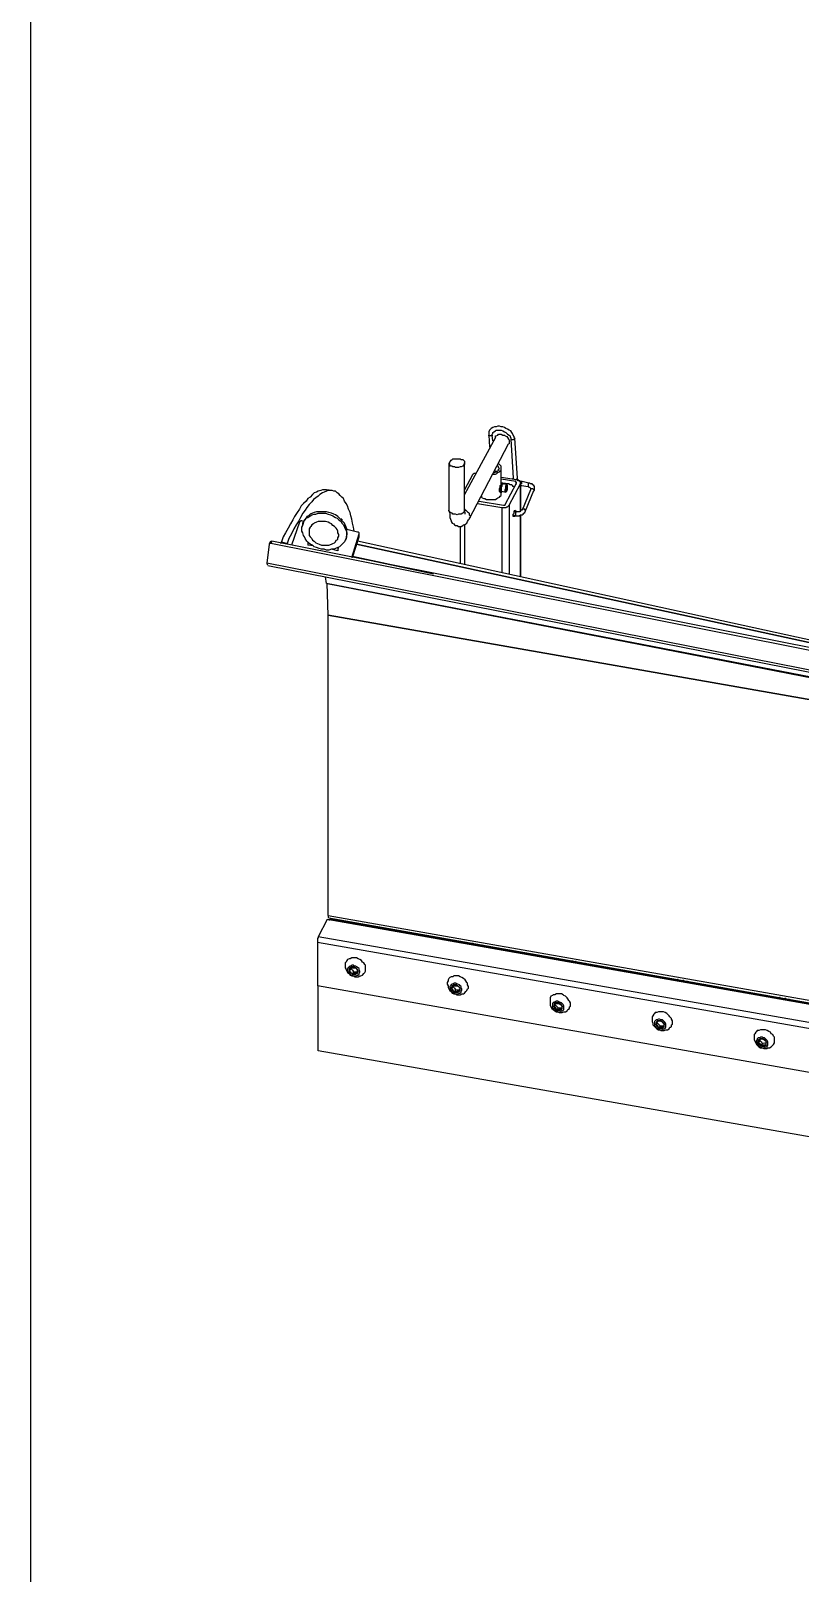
# Model space of a CAD drawing. Extents: x 3 to 592, y 5 to 207.
# Drawn here: x 160.7 to 193.9, y 58.6 to 125.3 of the extents above; entities that cross this region are included whole.
import ezdxf

# ---------------------------------------------------------------- set-up
doc = ezdxf.new("R2010")
doc.units = 0
doc.layers.get('0').update_dxf_attribs({"linetype": 'CONTINUOUS'})
picture_1 = doc.add_image_def('image3.jpg', size_in_pixel=(600, 560))

msp = doc.modelspace()

# ---------------------------------------------------------------- linework, layer by layer
at = {"color": 7}
for points in [[(181.61, 107.703056), (181.574722, 107.738333), (181.574722, 107.773611), (181.539444, 107.844167), (181.504167, 107.914722), (181.468889, 107.95), (181.433611, 108.020556), (181.363056, 108.055833), (181.2925, 108.091111), (181.221944, 108.126389), (181.151389, 108.161667), (181.080833, 108.196944), (181.010278, 108.196944), (180.939722, 108.232222), (180.869167, 108.232222), (180.798611, 108.196944), (180.728056, 108.196944), (180.6575, 108.161667), (180.586944, 108.126389), (180.551667, 108.091111), (180.516389, 108.055833), (180.481111, 107.985278), (180.481111, 107.95), (180.481111, 107.879444), (180.481111, 107.844167)], [(180.622222, 107.844167), (180.622222, 107.879444), (180.6575, 107.914722), (180.6575, 107.95), (180.692778, 107.985278), (180.763333, 108.020556), (180.798611, 108.055833), (180.833889, 108.055833), (180.904444, 108.055833), (180.975, 108.055833), (181.010278, 108.055833), (181.080833, 108.020556), (181.151389, 107.985278), (181.221944, 107.95), (181.257222, 107.914722), (181.2925, 107.879444), (181.363056, 107.844167), (181.398333, 107.808889), (181.398333, 107.773611), (181.433611, 107.703056), (181.433611, 107.667778)], [(180.763333, 107.738333), (179.422778, 105.268889)], [(179.634444, 104.210556), (181.327778, 107.456111)], [(180.481111, 107.844167), (180.516389, 107.315)], [(180.516389, 107.808889), (180.481111, 107.808889), (180.481111, 107.844167)], [(180.622222, 107.844167), (180.622222, 107.808889), (180.586944, 107.808889), (180.551667, 107.808889), (180.516389, 107.808889)], [(180.6575, 107.597222), (180.622222, 107.844167)], [(180.763333, 107.738333), (180.763333, 107.808889), (180.798611, 107.808889), (180.869167, 107.844167), (180.904444, 107.879444), (180.975, 107.879444), (181.010278, 107.879444), (181.080833, 107.844167), (181.151389, 107.844167), (181.186667, 107.808889), (181.257222, 107.773611), (181.2925, 107.738333), (181.327778, 107.667778), (181.363056, 107.6325), (181.363056, 107.561944), (181.363056, 107.526667), (181.363056, 107.456111), (181.327778, 107.456111)], [(181.433611, 107.667778), (181.539444, 105.974444)], [(181.504167, 107.6325), (181.468889, 107.6325), (181.433611, 107.667778)], [(181.61, 107.703056), (181.574722, 107.667778), (181.539444, 107.6325), (181.504167, 107.6325)], [(181.715833, 105.974444), (181.61, 107.703056)], [(178.7525, 106.644722), (178.7525, 104.598611)], [(179.422778, 104.598611), (179.422778, 106.644722)], [(179.775556, 106.115556), (179.422778, 105.480556)], [(179.916667, 106.186111), (179.881389, 106.186111), (179.846111, 106.186111), (179.810833, 106.150833), (179.775556, 106.115556)], [(180.6575, 106.150833), (180.692778, 106.150833), (180.763333, 106.150833), (180.833889, 106.186111), (180.869167, 106.221389), (180.939722, 106.256667), (180.975, 106.291944), (181.010278, 106.327222), (181.010278, 106.3625), (181.010278, 106.397778), (181.010278, 106.433056), (181.010278, 106.503611), (180.975, 106.538889), (180.939722, 106.574167), (180.904444, 106.609444)], [(180.692778, 106.221389), (180.728056, 106.221389), (180.798611, 106.256667), (180.833889, 106.256667), (180.869167, 106.291944), (180.904444, 106.327222), (180.904444, 106.3625), (180.939722, 106.397778), (180.904444, 106.433056), (180.904444, 106.468333), (180.869167, 106.503611), (180.869167, 106.538889)], [(180.728056, 106.291944), (180.763333, 106.291944), (180.798611, 106.256667)], [(181.010278, 105.762778), (181.010278, 106.397778)], [(173.460833, 105.480556), (173.355, 105.480556), (173.284444, 105.480556), (173.213889, 105.445278), (173.108056, 105.41), (173.0375, 105.374722), (172.931667, 105.339444), (172.861111, 105.268889), (172.755278, 105.163056), (172.649444, 105.0925), (172.578889, 104.986667), (172.473056, 104.880833), (172.367222, 104.775), (172.296667, 104.633889), (172.190833, 104.492778), (172.085, 104.316389), (172.014444, 104.175278), (171.908611, 103.998889), (171.802778, 103.8225), (171.696944, 103.610833), (171.591111, 103.434444), (171.520556, 103.222778)], [(174.660278, 103.681389), (174.625, 103.857778), (174.589722, 104.034167), (174.554444, 104.210556), (174.519167, 104.351667), (174.483889, 104.492778), (174.413333, 104.633889), (174.378056, 104.775), (174.3075, 104.880833), (174.236944, 104.986667), (174.201667, 105.0925), (174.131111, 105.163056), (174.060556, 105.233611), (173.99, 105.304167), (173.919444, 105.339444), (173.848889, 105.41), (173.778333, 105.41), (173.707778, 105.445278), (173.601944, 105.445278), (173.531389, 105.445278), (173.460833, 105.41), (173.355, 105.374722), (173.284444, 105.339444), (173.178611, 105.268889), (173.108056, 105.198333), (173.002222, 105.127778), (172.896389, 105.057222), (172.825833, 104.951389), (172.72, 104.845556), (172.614167, 104.704444), (172.543611, 104.598611), (172.437778, 104.4575), (172.331944, 104.281111), (172.261389, 104.14), (172.155556, 103.963611), (172.049722, 103.787222), (171.943889, 103.575556), (171.838056, 103.363889), (171.7675, 103.152222)], [(173.707778, 105.445278), (173.460833, 105.480556)], [(180.939722, 105.41), (180.939722, 105.445278), (180.939722, 105.480556), (180.939722, 105.515833), (180.975, 105.586389), (180.975, 105.621667), (180.975, 105.656944), (181.010278, 105.692222), (181.010278, 105.7275), (181.010278, 105.762778), (181.045556, 105.762778)], [(180.975, 105.374722), (180.939722, 105.41)], [(180.975, 105.41), (180.975, 105.445278), (180.975, 105.480556), (180.975, 105.515833), (181.010278, 105.551111), (181.010278, 105.621667), (181.010278, 105.656944), (181.045556, 105.692222), (181.045556, 105.7275), (181.045556, 105.762778), (181.080833, 105.762778)], [(181.010278, 105.374722), (180.975, 105.41)], [(180.975, 105.374722), (181.010278, 105.374722)], [(181.680556, 105.903889), (181.010278, 106.009722)], [(181.645278, 105.833333), (181.010278, 105.939167)], [(181.010278, 105.41), (181.010278, 105.445278), (181.010278, 105.480556), (181.010278, 105.515833), (181.010278, 105.551111), (181.010278, 105.621667), (181.045556, 105.656944), (181.045556, 105.692222), (181.045556, 105.7275), (181.080833, 105.7275), (181.080833, 105.762778), (181.080833, 105.7275), (181.116111, 105.7275)], [(181.045556, 105.762778), (181.010278, 105.762778)], [(181.080833, 105.7275), (181.045556, 105.692222), (181.045556, 105.656944), (181.045556, 105.621667), (181.010278, 105.586389), (181.010278, 105.551111), (181.010278, 105.480556), (181.010278, 105.445278), (181.010278, 105.41)], [(181.045556, 105.41), (181.045556, 105.374722), (181.010278, 105.374722), (181.010278, 105.41)], [(181.010278, 105.41), (181.045556, 105.41)], [(181.010278, 105.374722), (181.045556, 105.374722)], [(181.010278, 105.304167), (181.010278, 105.374722)], [(181.080833, 105.762778), (181.045556, 105.762778)], [(181.045556, 105.41), (181.221944, 105.374722)], [(181.116111, 105.7275), (181.080833, 105.762778)], [(181.327778, 105.7275), (181.080833, 105.762778)], [(181.2925, 105.692222), (181.080833, 105.7275)], [(181.186667, 104.845556), (181.680556, 105.762778)], [(181.221944, 105.374722), (181.186667, 105.41), (181.186667, 105.445278), (181.186667, 105.480556), (181.221944, 105.515833), (181.221944, 105.551111), (181.221944, 105.621667), (181.221944, 105.656944), (181.257222, 105.656944), (181.257222, 105.692222), (181.2925, 105.692222)], [(181.257222, 105.621667), (181.221944, 105.551111)], [(181.221944, 105.551111), (181.221944, 105.445278)], [(181.221944, 105.515833), (181.257222, 105.515833)], [(181.221944, 105.445278), (181.257222, 105.445278)], [(181.257222, 105.515833), (181.2925, 105.621667)], [(181.2925, 105.621667), (181.257222, 105.621667)], [(181.257222, 105.621667), (181.2925, 105.621667)], [(181.257222, 105.445278), (181.257222, 105.515833)], [(181.574722, 105.551111), (181.574722, 105.586389), (181.539444, 105.621667), (181.504167, 105.656944), (181.468889, 105.692222), (181.398333, 105.692222), (181.327778, 105.7275)], [(181.363056, 104.810278), (181.856944, 105.7275)], [(181.539444, 105.974444), (181.539444, 105.939167)], [(181.574722, 105.939167), (181.539444, 105.939167), (181.539444, 105.974444)], [(181.715833, 105.974444), (181.680556, 105.939167), (181.645278, 105.903889), (181.61, 105.903889)], [(181.680556, 105.762778), (181.680556, 105.798056), (181.645278, 105.798056), (181.645278, 105.833333)], [(181.645278, 105.833333), (181.645278, 105.692222)], [(181.856944, 105.7275), (181.856944, 105.762778), (181.856944, 105.798056), (181.856944, 105.833333), (181.821667, 105.833333), (181.786389, 105.868611), (181.751111, 105.868611), (181.715833, 105.903889), (181.680556, 105.903889)], [(181.9275, 105.833333), (181.892222, 105.833333), (181.856944, 105.833333), (181.821667, 105.868611), (181.786389, 105.868611), (181.751111, 105.903889), (181.715833, 105.939167), (181.715833, 105.974444)], [(181.9275, 105.833333), (181.892222, 105.833333), (181.892222, 105.798056), (181.892222, 105.762778), (181.892222, 105.7275), (181.856944, 105.7275), (181.856944, 105.692222)], [(181.856944, 104.563333), (181.856944, 105.762778)], [(181.856944, 105.7275), (181.856944, 104.563333)], [(181.856944, 105.692222), (181.892222, 105.656944)], [(181.856944, 105.656944), (181.892222, 105.656944)], [(181.892222, 105.656944), (182.174444, 105.621667)], [(182.209722, 105.762778), (181.9275, 105.833333)], [(182.280278, 105.480556), (181.9275, 104.598611)], [(182.068611, 104.563333), (182.421389, 105.445278)], [(182.209722, 105.762778), (182.174444, 105.762778), (182.174444, 105.7275), (182.174444, 105.692222), (182.174444, 105.656944), (182.174444, 105.621667)], [(182.174444, 105.621667), (182.209722, 105.586389), (182.245, 105.586389), (182.280278, 105.551111), (182.280278, 105.515833), (182.280278, 105.480556)], [(182.421389, 105.445278), (182.456667, 105.445278), (182.456667, 105.515833), (182.456667, 105.551111), (182.456667, 105.621667), (182.421389, 105.656944), (182.386111, 105.692222), (182.350833, 105.7275), (182.280278, 105.7275), (182.245, 105.762778), (182.209722, 105.762778)], [(182.421389, 105.445278), (182.456667, 105.445278), (182.421389, 105.480556), (182.386111, 105.515833), (182.350833, 105.515833), (182.315556, 105.515833), (182.280278, 105.515833), (182.280278, 105.480556)], [(179.987222, 104.880833), (181.045556, 104.704444)], [(180.057778, 104.986667), (181.116111, 104.810278)], [(180.163611, 105.198333), (180.163611, 105.163056), (180.198889, 105.127778), (180.269444, 105.0925), (180.304722, 105.0925), (180.375278, 105.057222), (180.445833, 105.057222), (180.516389, 105.057222), (180.622222, 105.057222), (180.692778, 105.057222), (180.763333, 105.057222), (180.833889, 105.0925), (180.869167, 105.127778), (180.939722, 105.163056), (180.975, 105.198333), (181.010278, 105.233611), (181.010278, 105.268889), (181.010278, 105.304167)], [(181.045556, 104.704444), (181.116111, 104.704444), (181.151389, 104.704444), (181.186667, 104.704444), (181.221944, 104.704444), (181.257222, 104.739722), (181.2925, 104.739722), (181.327778, 104.775), (181.363056, 104.810278)], [(181.045556, 104.704444), (181.045556, 101.882222)], [(181.116111, 104.810278), (181.151389, 104.810278), (181.186667, 104.810278), (181.186667, 104.845556)], [(181.363056, 104.810278), (181.363056, 101.811667)], [(172.296667, 104.069444), (171.943889, 103.081667)], [(172.4025, 104.14), (172.367222, 104.14), (172.331944, 104.14), (172.331944, 104.104722), (172.296667, 104.104722), (172.296667, 104.069444)], [(172.473056, 104.104722), (172.4025, 104.14)], [(172.473056, 104.069444), (172.437778, 103.963611)], [(174.342778, 103.787222), (174.3075, 103.857778), (174.272222, 103.963611), (174.236944, 104.034167), (174.166389, 104.104722), (174.095833, 104.175278), (174.025278, 104.245833), (173.954722, 104.316389), (173.848889, 104.386944), (173.778333, 104.422222), (173.6725, 104.4575), (173.566667, 104.492778), (173.460833, 104.528056), (173.355, 104.528056), (173.249167, 104.528056), (173.143333, 104.528056), (173.0375, 104.528056), (172.931667, 104.492778), (172.861111, 104.4575), (172.755278, 104.422222), (172.684722, 104.351667), (172.614167, 104.316389), (172.578889, 104.245833), (172.508333, 104.175278), (172.473056, 104.104722), (172.473056, 104.069444)], [(174.131111, 104.210556), (174.095833, 104.210556)], [(174.131111, 104.175278), (174.095833, 104.175278)], [(178.7525, 104.598611), (178.7525, 104.563333), (178.787778, 104.4575), (178.787778, 104.386944), (178.787778, 104.281111), (178.823056, 104.210556), (178.858333, 104.14), (178.858333, 104.104722), (178.893611, 104.034167), (178.964167, 103.998889), (178.999444, 103.963611), (179.034722, 103.928333), (179.105278, 103.928333), (179.175833, 103.893056), (179.211111, 103.893056), (179.281667, 103.893056), (179.352222, 103.928333), (179.3875, 103.963611), (179.422778, 103.963611), (179.493333, 103.998889), (179.528611, 104.034167), (179.563889, 104.104722), (179.599167, 104.175278), (179.634444, 104.210556)], [(179.422778, 104.598611), (179.422778, 104.563333), (179.422778, 104.528056), (179.3875, 104.492778), (179.352222, 104.4575), (179.281667, 104.422222), (179.246389, 104.422222), (179.175833, 104.422222), (179.105278, 104.386944), (179.034722, 104.422222), (178.999444, 104.422222), (178.928889, 104.422222), (178.893611, 104.4575), (178.823056, 104.492778), (178.787778, 104.492778), (178.787778, 104.528056), (178.7525, 104.563333), (178.7525, 104.598611)], [(179.422778, 104.633889), (179.458056, 104.598611), (179.493333, 104.598611), (179.563889, 104.528056), (179.599167, 104.492778), (179.634444, 104.4575), (179.634444, 104.386944), (179.669722, 104.351667), (179.669722, 104.281111), (179.634444, 104.245833), (179.634444, 104.210556)], [(179.458056, 104.422222), (179.458056, 104.4575), (179.458056, 104.492778), (179.422778, 104.528056), (179.422778, 104.563333), (179.422778, 104.598611)], [(181.61, 104.351667), (181.61, 104.316389), (181.574722, 104.316389), (181.539444, 104.316389), (181.539444, 104.351667), (181.539444, 104.386944), (181.539444, 104.422222), (181.574722, 104.4575), (181.574722, 104.528056), (181.574722, 104.563333), (181.61, 104.563333)], [(181.539444, 104.386944), (181.645278, 104.351667)], [(181.680556, 104.528056), (181.574722, 104.528056)], [(181.61, 104.563333), (181.61, 104.598611), (181.645278, 104.563333), (181.645278, 104.528056)], [(181.645278, 104.351667), (181.680556, 104.351667), (181.751111, 104.351667), (181.786389, 104.351667), (181.856944, 104.386944), (181.9275, 104.386944), (181.962778, 104.422222), (181.998056, 104.4575), (182.033333, 104.492778), (182.068611, 104.563333)], [(181.645278, 104.351667), (181.645278, 104.386944), (181.645278, 104.422222), (181.645278, 104.4575), (181.645278, 104.492778), (181.645278, 104.528056), (181.680556, 104.528056)], [(181.9275, 104.598611), (181.892222, 104.598611), (181.856944, 104.563333), (181.821667, 104.528056), (181.786389, 104.528056), (181.751111, 104.528056), (181.715833, 104.528056), (181.680556, 104.528056)], [(181.856944, 101.705833), (181.856944, 104.386944)], [(181.856944, 104.386944), (181.856944, 101.705833)], [(182.068611, 104.563333), (182.068611, 104.598611), (182.033333, 104.598611), (182.033333, 104.633889), (181.998056, 104.633889), (181.962778, 104.633889), (181.9275, 104.633889), (181.9275, 104.598611)], [(174.3075, 103.363889), (174.342778, 103.434444)], [(174.342778, 103.434444), (174.342778, 103.505), (174.342778, 103.610833), (174.342778, 103.681389), (174.342778, 103.787222)], [(174.801389, 103.646111), (174.342778, 103.751944)], [(174.554444, 102.5525), (174.871944, 103.575556)], [(174.589722, 102.5525), (174.871944, 103.434444)], [(174.871944, 103.575556), (174.871944, 103.610833), (174.836667, 103.646111), (174.801389, 103.646111)], [(174.871944, 103.434444), (174.871944, 103.575556)], [(174.871944, 103.434444), (174.871944, 103.575556)], [(179.246389, 103.893056), (179.246389, 102.270278)], [(179.422778, 103.963611), (179.422778, 102.235)], [(170.991389, 103.116944), (170.885556, 102.305556)], [(171.026667, 103.222778), (170.991389, 103.116944)], [(171.061944, 103.152222), (171.026667, 103.152222), (170.991389, 103.152222), (170.991389, 103.116944)], [(171.026667, 103.222778), (171.061944, 103.222778), (171.061944, 103.258056), (171.097222, 103.258056)], [(171.097222, 103.258056), (171.061944, 103.152222)], [(197.202778, 97.966389), (171.061944, 103.152222)], [(197.238056, 98.072222), (171.097222, 103.258056)], [(171.485278, 103.152222), (171.485278, 103.1875), (171.520556, 103.1875), (171.520556, 103.222778)], [(171.520556, 103.222778), (171.7675, 103.152222)], [(171.7675, 103.152222), (171.732222, 103.152222), (171.732222, 103.116944)], [(172.649444, 103.222778), (172.649444, 103.081667)], [(172.896389, 103.046389), (172.649444, 103.081667)], [(173.954722, 102.834722), (173.6725, 102.905278)], [(173.954722, 102.834722), (173.99, 103.011111)], [(173.954722, 102.975833), (173.954722, 102.834722)], [(196.85, 98.319167), (174.766111, 103.116944)], [(174.766111, 103.116944), (196.85, 98.319167)], [(196.885278, 98.425), (174.801389, 103.258056)], [(196.885278, 98.425), (174.801389, 103.258056)], [(197.731944, 97.013889), (170.885556, 102.305556)], [(170.885556, 102.305556), (170.885556, 102.270278), (170.920833, 102.235)], [(170.920833, 102.199722), (197.8025, 96.908056)], [(176.071389, 102.270278), (174.589722, 102.587778)], [(174.589722, 102.587778), (178.082222, 101.846944)], [(173.460833, 101.423611), (173.425556, 101.705833)], [(173.460833, 101.423611), (173.496111, 101.423611)], [(198.296389, 96.625833), (173.460833, 101.423611)], [(173.531389, 100.047778), (173.496111, 101.423611)], [(173.496111, 101.423611), (198.296389, 96.590556)], [(173.531389, 87.065556), (173.531389, 100.047778)], [(198.684444, 95.638056), (173.531389, 100.047778)], [(173.531389, 100.047778), (198.684444, 95.638056)], [(173.496111, 86.889167), (173.108056, 86.148333)], [(201.718333, 81.915), (173.496111, 86.889167)], [(173.531389, 87.065556), (173.531389, 87.030278), (173.531389, 86.995), (173.566667, 86.959722)], [(173.531389, 87.065556), (201.6125, 82.126667)], [(173.566667, 86.959722), (201.753611, 81.985556)], [(173.601944, 86.889167), (173.566667, 86.853889)], [(173.601944, 86.889167), (201.824167, 81.950278)], [(173.637222, 86.924444), (173.637222, 86.889167)], [(173.637222, 86.924444), (201.753611, 81.985556)], [(173.108056, 86.148333), (173.108056, 86.113056), (173.072778, 86.077778), (173.072778, 86.0425), (173.072778, 86.007222), (173.072778, 85.971944), (173.072778, 85.936667), (173.072778, 85.901389)], [(201.330278, 81.209444), (173.108056, 86.148333)], [(175.365833, 86.642222), (175.401111, 86.642222)], [(175.612778, 86.606944), (175.612778, 86.571667)], [(175.648056, 86.571667), (175.683333, 86.571667)], [(175.789167, 86.536389), (175.789167, 86.571667)], [(201.295, 80.9625), (173.072778, 85.901389)], [(173.072778, 85.901389), (173.072778, 84.031667)], [(179.775556, 85.866111), (179.810833, 85.866111)], [(179.810833, 85.830833), (179.846111, 85.830833)], [(180.0225, 85.830833), (180.0225, 85.795556)], [(180.234167, 85.760278), (180.198889, 85.795556)], [(175.154167, 84.666667), (175.154167, 84.701944), (175.154167, 84.7725), (175.154167, 84.843056), (175.154167, 84.913611), (175.118889, 84.948889), (175.083611, 85.019444), (175.013056, 85.054722), (174.977778, 85.125278), (174.907222, 85.160556), (174.836667, 85.195833), (174.766111, 85.231111), (174.695556, 85.231111), (174.625, 85.231111), (174.554444, 85.231111), (174.483889, 85.195833), (174.448611, 85.195833), (174.378056, 85.160556), (174.342778, 85.125278), (174.3075, 85.054722), (174.272222, 85.019444), (174.272222, 84.948889)], [(174.272222, 84.948889), (174.272222, 84.878333), (174.272222, 84.807778), (174.3075, 84.737222), (174.342778, 84.666667), (174.378056, 84.596111), (174.448611, 84.560833), (174.483889, 84.490278), (174.554444, 84.455)], [(174.519167, 84.807778), (174.483889, 84.807778), (174.483889, 84.7725), (174.448611, 84.7725), (174.448611, 84.737222), (174.448611, 84.701944), (174.448611, 84.666667)], [(174.448611, 84.666667), (174.483889, 84.701944), (174.519167, 84.807778)], [(174.519167, 84.7725), (174.448611, 84.666667)], [(174.695556, 84.807778), (174.660278, 84.843056), (174.625, 84.843056), (174.589722, 84.843056), (174.554444, 84.843056), (174.519167, 84.843056), (174.519167, 84.807778)], [(174.519167, 84.807778), (174.589722, 84.807778), (174.695556, 84.807778)], [(174.519167, 84.807778), (174.519167, 84.7725)], [(174.519167, 84.7725), (174.589722, 84.701944), (174.625, 84.631389)], [(174.801389, 84.666667), (174.801389, 84.701944), (174.801389, 84.737222), (174.766111, 84.7725), (174.730833, 84.807778), (174.695556, 84.807778)], [(174.695556, 84.807778), (174.766111, 84.7725), (174.801389, 84.666667)], [(184.114722, 85.09), (184.079444, 85.09)], [(184.220556, 85.09), (184.255833, 85.09)], [(184.432222, 85.054722), (184.432222, 85.019444)], [(184.643889, 84.984167), (184.643889, 85.019444)], [(201.295, 79.0575), (173.072778, 84.031667)], [(174.448611, 84.666667), (174.483889, 84.631389), (174.519167, 84.596111), (174.554444, 84.560833), (174.589722, 84.525556)], [(174.589722, 84.525556), (174.519167, 84.596111), (174.448611, 84.666667)], [(174.554444, 84.455), (174.625, 84.455), (174.695556, 84.419722), (174.766111, 84.419722), (174.836667, 84.419722), (174.907222, 84.455), (174.9425, 84.455), (175.013056, 84.490278), (175.083611, 84.560833)], [(174.625, 84.631389), (174.589722, 84.525556)], [(174.589722, 84.525556), (174.625, 84.525556), (174.660278, 84.525556), (174.695556, 84.525556), (174.730833, 84.525556), (174.766111, 84.560833)], [(174.766111, 84.560833), (174.660278, 84.560833), (174.589722, 84.525556)], [(174.625, 84.631389), (174.730833, 84.631389), (174.801389, 84.631389)], [(174.766111, 84.560833), (174.801389, 84.560833), (174.801389, 84.596111), (174.836667, 84.631389), (174.836667, 84.666667), (174.801389, 84.666667)], [(174.801389, 84.666667), (174.766111, 84.560833)], [(175.083611, 84.560833), (175.118889, 84.596111), (175.154167, 84.666667)], [(179.563889, 83.890556), (179.599167, 83.925833), (179.599167, 83.996389), (179.563889, 84.066944), (179.563889, 84.1375), (179.528611, 84.172778), (179.493333, 84.243333), (179.458056, 84.278611), (179.3875, 84.349167), (179.316944, 84.384444), (179.246389, 84.419722), (179.175833, 84.455), (179.105278, 84.455), (179.034722, 84.455), (178.964167, 84.455), (178.928889, 84.419722), (178.858333, 84.419722), (178.787778, 84.384444), (178.7525, 84.349167), (178.717222, 84.278611), (178.717222, 84.243333), (178.681944, 84.172778)], [(178.681944, 84.172778), (178.681944, 84.102222), (178.717222, 84.031667), (178.717222, 83.961111), (178.7525, 83.890556), (178.787778, 83.82), (178.858333, 83.784722), (178.893611, 83.714167), (178.964167, 83.678889)], [(178.928889, 84.031667), (178.893611, 84.031667), (178.893611, 83.996389), (178.858333, 83.961111), (178.858333, 83.925833), (178.858333, 83.890556)], [(178.858333, 83.890556), (178.893611, 83.925833), (178.928889, 84.031667)], [(179.105278, 84.031667), (179.07, 84.066944), (179.034722, 84.066944), (178.999444, 84.066944), (178.964167, 84.066944), (178.928889, 84.031667)], [(178.928889, 84.031667), (179.034722, 84.031667), (179.105278, 84.031667)], [(178.928889, 84.031667), (178.928889, 83.996389)], [(179.246389, 83.925833), (179.211111, 83.925833), (179.211111, 83.961111), (179.175833, 83.996389), (179.140556, 84.031667), (179.105278, 84.031667)], [(179.105278, 84.031667), (179.175833, 83.996389), (179.246389, 83.925833)], [(188.630278, 84.313889), (188.665556, 84.313889)], [(188.877222, 84.278611), (188.877222, 84.243333)], [(189.053611, 84.208056), (189.053611, 84.243333)], [(173.108056, 81.209444), (173.108056, 83.996389)], [(178.928889, 83.996389), (178.858333, 83.890556)], [(178.858333, 83.890556), (178.893611, 83.890556), (178.893611, 83.855278), (178.928889, 83.82), (178.964167, 83.784722), (178.999444, 83.749444)], [(178.999444, 83.749444), (178.928889, 83.855278), (178.858333, 83.890556)], [(178.928889, 83.996389), (178.999444, 83.925833), (179.034722, 83.855278)], [(178.964167, 83.678889), (179.034722, 83.678889), (179.105278, 83.643611), (179.175833, 83.643611), (179.246389, 83.643611), (179.316944, 83.678889), (179.3875, 83.678889), (179.422778, 83.714167), (179.493333, 83.784722)], [(179.034722, 83.855278), (178.999444, 83.749444)], [(178.999444, 83.749444), (179.034722, 83.749444), (179.07, 83.749444), (179.105278, 83.749444), (179.140556, 83.749444), (179.175833, 83.749444), (179.175833, 83.784722)], [(179.175833, 83.784722), (179.105278, 83.784722), (178.999444, 83.749444)], [(179.034722, 83.855278), (179.140556, 83.855278), (179.211111, 83.855278)], [(179.175833, 83.784722), (179.211111, 83.784722), (179.211111, 83.82), (179.246389, 83.82), (179.246389, 83.855278), (179.246389, 83.890556), (179.246389, 83.925833)], [(179.246389, 83.925833), (179.175833, 83.784722)], [(179.493333, 83.784722), (179.528611, 83.82), (179.563889, 83.890556)], [(183.973611, 83.114444), (184.008889, 83.149722), (184.008889, 83.220278), (184.008889, 83.290833), (183.973611, 83.361389), (183.938333, 83.396667), (183.903056, 83.467222), (183.867778, 83.5025), (183.797222, 83.573056), (183.726667, 83.608333), (183.691389, 83.643611), (183.620833, 83.678889), (183.515, 83.678889), (183.444444, 83.678889), (183.409167, 83.678889), (183.338611, 83.643611), (183.268056, 83.643611), (183.232778, 83.608333), (183.162222, 83.573056), (183.126944, 83.5025), (183.126944, 83.467222), (183.126944, 83.396667)], [(183.126944, 83.396667), (183.126944, 83.326111), (183.126944, 83.255556), (183.126944, 83.185), (183.162222, 83.114444), (183.1975, 83.043889), (183.268056, 83.008611), (183.338611, 82.938056), (183.409167, 82.902778)], [(193.04, 83.537778), (193.075278, 83.537778)], [(193.286944, 83.5025), (193.286944, 83.467222)], [(193.463333, 83.431944), (193.463333, 83.467222)], [(183.338611, 83.255556), (183.303333, 83.255556), (183.303333, 83.220278), (183.303333, 83.185), (183.303333, 83.149722), (183.303333, 83.114444)], [(183.303333, 83.114444), (183.303333, 83.149722), (183.338611, 83.255556)], [(183.338611, 83.220278), (183.303333, 83.114444)], [(183.303333, 83.114444), (183.303333, 83.079167), (183.338611, 83.079167), (183.338611, 83.043889), (183.373889, 83.008611), (183.409167, 83.008611), (183.409167, 82.973333)], [(183.409167, 82.973333), (183.373889, 83.079167), (183.303333, 83.114444)], [(183.515, 83.255556), (183.515, 83.290833), (183.479722, 83.290833), (183.444444, 83.290833), (183.409167, 83.290833), (183.373889, 83.290833), (183.338611, 83.255556)], [(183.338611, 83.255556), (183.444444, 83.255556), (183.515, 83.255556)], [(183.373889, 83.255556), (183.338611, 83.255556), (183.338611, 83.220278)], [(183.338611, 83.220278), (183.409167, 83.149722), (183.479722, 83.079167)], [(183.479722, 83.079167), (183.409167, 82.973333)], [(183.409167, 82.902778), (183.444444, 82.902778), (183.515, 82.8675), (183.585556, 82.8675), (183.656111, 82.8675), (183.726667, 82.902778), (183.797222, 82.902778), (183.867778, 82.938056), (183.903056, 83.008611)], [(183.409167, 82.973333), (183.444444, 82.973333), (183.479722, 82.973333), (183.515, 82.973333), (183.550278, 82.973333), (183.585556, 82.973333), (183.585556, 83.008611)], [(183.585556, 83.008611), (183.515, 83.008611), (183.409167, 82.973333)], [(183.479722, 83.079167), (183.585556, 83.079167), (183.620833, 83.079167)], [(183.656111, 83.149722), (183.620833, 83.185), (183.620833, 83.220278), (183.585556, 83.220278), (183.585556, 83.255556), (183.550278, 83.255556), (183.515, 83.255556)], [(183.515, 83.255556), (183.585556, 83.220278), (183.656111, 83.149722)], [(183.585556, 83.008611), (183.620833, 83.008611), (183.656111, 83.043889), (183.656111, 83.079167), (183.656111, 83.114444), (183.656111, 83.149722)], [(183.656111, 83.149722), (183.620833, 83.008611), (183.585556, 83.008611)], [(183.903056, 83.008611), (183.973611, 83.043889), (183.973611, 83.114444)], [(188.383333, 82.338333), (188.418611, 82.373611), (188.418611, 82.444167), (188.418611, 82.514722), (188.383333, 82.585278), (188.383333, 82.620556), (188.312778, 82.691111), (188.2775, 82.726389), (188.206944, 82.796944), (188.171667, 82.832222), (188.101111, 82.8675), (188.030556, 82.902778), (187.96, 82.902778), (187.889444, 82.902778), (187.818889, 82.902778), (187.748333, 82.8675), (187.677778, 82.8675), (187.6425, 82.832222), (187.607222, 82.796944), (187.571944, 82.726389), (187.536667, 82.691111), (187.536667, 82.620556)], [(187.536667, 82.620556), (187.536667, 82.55), (187.536667, 82.479444), (187.571944, 82.408889), (187.571944, 82.338333), (187.6425, 82.267778), (187.677778, 82.2325), (187.748333, 82.161944), (187.818889, 82.126667)], [(187.748333, 82.479444), (187.713056, 82.444167), (187.713056, 82.408889), (187.713056, 82.373611), (187.713056, 82.338333)], [(187.713056, 82.338333), (187.713056, 82.373611), (187.748333, 82.479444)], [(187.748333, 82.444167), (187.713056, 82.338333)], [(187.713056, 82.338333), (187.713056, 82.303056), (187.748333, 82.303056), (187.748333, 82.267778), (187.783611, 82.267778), (187.783611, 82.2325), (187.818889, 82.2325), (187.818889, 82.197222)], [(187.818889, 82.197222), (187.783611, 82.303056), (187.713056, 82.338333)], [(187.96, 82.479444), (187.924722, 82.514722), (187.889444, 82.514722), (187.854167, 82.514722), (187.818889, 82.514722), (187.783611, 82.514722), (187.748333, 82.479444)], [(187.748333, 82.479444), (187.854167, 82.514722), (187.96, 82.479444)], [(187.783611, 82.479444), (187.748333, 82.444167)], [(187.748333, 82.444167), (187.818889, 82.373611), (187.889444, 82.303056)], [(187.889444, 82.303056), (187.818889, 82.197222)], [(187.818889, 82.126667), (187.889444, 82.126667), (187.924722, 82.091389), (187.995278, 82.091389), (188.065833, 82.091389), (188.136389, 82.126667), (188.206944, 82.126667), (188.2775, 82.161944), (188.312778, 82.2325)], [(187.818889, 82.197222), (187.854167, 82.197222), (187.889444, 82.197222), (187.924722, 82.197222), (187.96, 82.197222), (187.995278, 82.197222), (188.030556, 82.2325)], [(188.030556, 82.2325), (187.924722, 82.2325), (187.818889, 82.197222)], [(187.889444, 82.303056), (187.995278, 82.303056), (188.065833, 82.303056)], [(188.065833, 82.373611), (188.065833, 82.408889), (188.030556, 82.408889), (188.030556, 82.444167), (187.995278, 82.444167), (187.995278, 82.479444), (187.96, 82.479444)], [(187.96, 82.479444), (187.995278, 82.444167), (188.065833, 82.373611)], [(188.030556, 82.2325), (188.065833, 82.267778), (188.065833, 82.303056), (188.065833, 82.338333), (188.065833, 82.373611)], [(188.065833, 82.373611), (188.030556, 82.2325)], [(188.312778, 82.2325), (188.348056, 82.2325), (188.383333, 82.267778), (188.383333, 82.338333)], [(192.828333, 81.562222), (192.828333, 81.5975), (192.828333, 81.668056), (192.828333, 81.738611), (192.828333, 81.809167), (192.793056, 81.844444), (192.757778, 81.915), (192.687222, 81.950278), (192.651944, 82.020833), (192.581389, 82.056111), (192.510833, 82.091389), (192.440278, 82.126667), (192.369722, 82.126667), (192.299167, 82.126667), (192.228611, 82.126667), (192.158056, 82.091389), (192.0875, 82.091389), (192.052222, 82.056111), (192.016944, 82.020833), (191.981667, 81.950278), (191.946389, 81.915), (191.946389, 81.844444)], [(191.946389, 81.844444), (191.946389, 81.773889), (191.946389, 81.703333), (191.981667, 81.632778), (192.016944, 81.562222), (192.052222, 81.491667), (192.0875, 81.456389), (192.158056, 81.385833), (192.228611, 81.350556)], [(192.193333, 81.703333), (192.158056, 81.703333), (192.122778, 81.668056), (192.122778, 81.632778), (192.122778, 81.5975), (192.122778, 81.562222)], [(192.122778, 81.562222), (192.122778, 81.5975), (192.193333, 81.703333)], [(192.193333, 81.668056), (192.122778, 81.562222)], [(192.122778, 81.562222), (192.158056, 81.526944), (192.158056, 81.491667), (192.193333, 81.491667), (192.193333, 81.456389), (192.228611, 81.456389), (192.263889, 81.456389)], [(192.263889, 81.456389), (192.193333, 81.526944), (192.122778, 81.562222)], [(192.369722, 81.703333), (192.334444, 81.738611), (192.299167, 81.738611), (192.263889, 81.738611), (192.228611, 81.738611), (192.193333, 81.738611), (192.193333, 81.703333)], [(192.193333, 81.703333), (192.263889, 81.738611), (192.369722, 81.703333)], [(192.193333, 81.703333), (192.193333, 81.668056)], [(192.193333, 81.668056), (192.263889, 81.5975), (192.299167, 81.526944)], [(192.228611, 81.350556), (192.299167, 81.350556), (192.369722, 81.315278), (192.440278, 81.315278), (192.510833, 81.315278), (192.546111, 81.350556), (192.616667, 81.350556), (192.687222, 81.385833), (192.757778, 81.456389)], [(192.299167, 81.526944), (192.263889, 81.456389)], [(192.263889, 81.456389), (192.263889, 81.421111), (192.299167, 81.421111), (192.334444, 81.421111), (192.369722, 81.421111), (192.405, 81.421111), (192.440278, 81.456389)], [(192.440278, 81.456389), (192.334444, 81.456389), (192.263889, 81.456389)], [(192.299167, 81.526944), (192.405, 81.562222), (192.475556, 81.526944)], [(192.475556, 81.5975), (192.475556, 81.632778), (192.440278, 81.632778), (192.440278, 81.668056), (192.405, 81.703333), (192.369722, 81.703333)], [(192.369722, 81.703333), (192.440278, 81.668056), (192.475556, 81.5975)], [(192.440278, 81.456389), (192.475556, 81.456389), (192.475556, 81.491667), (192.475556, 81.526944), (192.475556, 81.562222), (192.475556, 81.5975)], [(192.475556, 81.5975), (192.440278, 81.456389)], [(192.757778, 81.456389), (192.793056, 81.491667), (192.828333, 81.562222)], [(201.330278, 76.270556), (173.108056, 81.209444)]]:
    msp.add_lwpolyline(points, dxfattribs=at)
for points in [[(178.787778, 106.68), (178.823056, 106.715278), (178.858333, 106.750556), (178.893611, 106.785833), (178.928889, 106.821111), (178.999444, 106.821111), (179.07, 106.821111), (179.105278, 106.821111), (179.175833, 106.821111), (179.246389, 106.821111), (179.281667, 106.785833), (179.352222, 106.785833), (179.3875, 106.750556), (179.422778, 106.715278), (179.422778, 106.68), (179.422778, 106.644722), (179.422778, 106.609444), (179.422778, 106.574167), (179.3875, 106.538889), (179.352222, 106.503611), (179.281667, 106.468333), (179.246389, 106.468333), (179.175833, 106.433056), (179.105278, 106.433056), (179.034722, 106.433056), (178.999444, 106.468333), (178.928889, 106.468333), (178.893611, 106.503611), (178.823056, 106.503611), (178.787778, 106.538889), (178.787778, 106.574167), (178.7525, 106.609444), (178.787778, 106.644722)], [(181.2925, 105.656944), (181.2925, 105.692222), (181.257222, 105.692222), (181.257222, 105.656944), (181.221944, 105.621667), (181.221944, 105.551111), (181.221944, 105.515833), (181.186667, 105.480556), (181.186667, 105.445278), (181.186667, 105.41), (181.221944, 105.374722), (181.257222, 105.41), (181.257222, 105.445278), (181.2925, 105.480556), (181.2925, 105.515833), (181.2925, 105.551111), (181.2925, 105.586389), (181.2925, 105.621667)], [(174.3075, 103.716667), (174.342778, 103.610833), (174.342778, 103.540278), (174.3075, 103.434444), (174.3075, 103.363889), (174.272222, 103.293333), (174.236944, 103.222778), (174.166389, 103.152222), (174.095833, 103.081667), (174.025278, 103.011111), (173.954722, 102.975833), (173.848889, 102.940556), (173.778333, 102.905278), (173.6725, 102.905278), (173.566667, 102.87), (173.460833, 102.87), (173.355, 102.905278), (173.249167, 102.905278), (173.143333, 102.940556), (173.0375, 102.975833), (172.931667, 103.011111), (172.861111, 103.081667), (172.755278, 103.116944), (172.684722, 103.1875), (172.614167, 103.258056), (172.543611, 103.363889), (172.508333, 103.434444), (172.473056, 103.505), (172.437778, 103.610833), (172.4025, 103.681389), (172.4025, 103.787222), (172.4025, 103.857778), (172.437778, 103.928333), (172.437778, 104.034167), (172.473056, 104.104722), (172.543611, 104.175278), (172.578889, 104.245833), (172.649444, 104.281111), (172.755278, 104.351667), (172.825833, 104.386944), (172.931667, 104.422222), (173.002222, 104.422222), (173.108056, 104.4575), (173.213889, 104.4575), (173.319722, 104.4575), (173.425556, 104.4575), (173.531389, 104.422222), (173.637222, 104.386944), (173.743056, 104.351667), (173.848889, 104.281111), (173.919444, 104.245833), (173.99, 104.175278), (174.095833, 104.104722), (174.131111, 104.034167), (174.201667, 103.963611), (174.236944, 103.857778), (174.272222, 103.787222)], [(173.954722, 103.610833), (173.954722, 103.681389), (173.919444, 103.751944), (173.884167, 103.8225), (173.813611, 103.893056), (173.743056, 103.928333), (173.6725, 103.998889), (173.601944, 104.034167), (173.531389, 104.069444), (173.425556, 104.104722), (173.355, 104.104722), (173.249167, 104.104722), (173.178611, 104.104722), (173.108056, 104.104722), (173.0375, 104.069444), (172.931667, 104.034167), (172.896389, 103.998889), (172.825833, 103.963611), (172.790556, 103.893056), (172.755278, 103.857778), (172.72, 103.787222), (172.72, 103.716667), (172.72, 103.646111), (172.72, 103.575556), (172.72, 103.505), (172.755278, 103.434444), (172.825833, 103.363889), (172.861111, 103.293333), (172.931667, 103.258056), (173.002222, 103.1875), (173.072778, 103.152222), (173.143333, 103.116944), (173.249167, 103.081667), (173.319722, 103.081667), (173.425556, 103.081667), (173.496111, 103.081667), (173.566667, 103.081667), (173.6725, 103.116944), (173.743056, 103.152222), (173.813611, 103.1875), (173.848889, 103.222778), (173.884167, 103.293333), (173.954722, 103.328611), (173.954722, 103.399167), (173.99, 103.469722), (173.99, 103.540278)], [(174.131111, 104.175278), (174.131111, 104.210556)], [(174.871944, 84.560833), (174.907222, 84.631389), (174.907222, 84.666667), (174.871944, 84.701944), (174.871944, 84.7725), (174.836667, 84.807778), (174.766111, 84.843056), (174.730833, 84.878333), (174.660278, 84.878333), (174.625, 84.913611), (174.554444, 84.913611), (174.519167, 84.878333), (174.483889, 84.878333), (174.448611, 84.843056), (174.413333, 84.807778), (174.378056, 84.7725), (174.378056, 84.737222), (174.378056, 84.666667), (174.413333, 84.631389), (174.448611, 84.596111), (174.483889, 84.525556), (174.519167, 84.490278), (174.589722, 84.490278), (174.625, 84.455), (174.695556, 84.455), (174.730833, 84.455), (174.801389, 84.490278), (174.836667, 84.490278), (174.871944, 84.525556)], [(179.281667, 83.784722), (179.316944, 83.855278), (179.316944, 83.890556), (179.281667, 83.925833), (179.281667, 83.996389), (179.246389, 84.031667), (179.211111, 84.066944), (179.140556, 84.102222), (179.105278, 84.102222), (179.034722, 84.1375), (178.999444, 84.1375), (178.928889, 84.102222), (178.893611, 84.102222), (178.858333, 84.066944), (178.823056, 84.031667), (178.787778, 83.996389), (178.787778, 83.961111), (178.823056, 83.890556), (178.823056, 83.855278), (178.858333, 83.82), (178.893611, 83.749444), (178.928889, 83.749444), (178.999444, 83.714167), (179.034722, 83.678889), (179.105278, 83.678889), (179.140556, 83.678889), (179.211111, 83.714167), (179.246389, 83.714167), (179.281667, 83.749444)], [(183.726667, 83.008611), (183.726667, 83.079167), (183.726667, 83.114444), (183.726667, 83.149722), (183.691389, 83.220278), (183.656111, 83.255556), (183.620833, 83.290833), (183.550278, 83.326111), (183.515, 83.326111), (183.444444, 83.361389), (183.409167, 83.361389), (183.338611, 83.326111), (183.303333, 83.326111), (183.268056, 83.290833), (183.232778, 83.255556), (183.232778, 83.220278), (183.232778, 83.185), (183.232778, 83.114444), (183.232778, 83.079167), (183.268056, 83.043889), (183.303333, 82.973333), (183.373889, 82.973333), (183.409167, 82.938056), (183.479722, 82.902778), (183.515, 82.902778), (183.585556, 82.902778), (183.620833, 82.938056), (183.656111, 82.938056), (183.691389, 82.973333)], [(188.136389, 82.2325), (188.136389, 82.303056), (188.136389, 82.338333), (188.136389, 82.373611), (188.101111, 82.444167), (188.065833, 82.479444), (188.030556, 82.514722), (187.995278, 82.55), (187.924722, 82.55), (187.854167, 82.585278), (187.818889, 82.585278), (187.748333, 82.55), (187.713056, 82.55), (187.677778, 82.514722), (187.6425, 82.479444), (187.6425, 82.444167), (187.6425, 82.408889), (187.6425, 82.338333), (187.6425, 82.303056), (187.677778, 82.267778), (187.713056, 82.197222), (187.783611, 82.197222), (187.818889, 82.161944), (187.889444, 82.126667), (187.924722, 82.126667), (187.995278, 82.126667), (188.030556, 82.161944), (188.065833, 82.161944), (188.101111, 82.197222)], [(192.546111, 81.456389), (192.546111, 81.526944), (192.546111, 81.562222), (192.546111, 81.5975), (192.510833, 81.668056), (192.475556, 81.703333), (192.440278, 81.738611), (192.405, 81.773889), (192.334444, 81.773889), (192.299167, 81.809167), (192.228611, 81.809167), (192.193333, 81.773889), (192.122778, 81.773889), (192.0875, 81.738611), (192.0875, 81.703333), (192.052222, 81.668056), (192.052222, 81.632778), (192.052222, 81.562222), (192.0875, 81.526944), (192.122778, 81.491667), (192.158056, 81.421111), (192.193333, 81.421111), (192.228611, 81.385833), (192.299167, 81.350556), (192.369722, 81.350556), (192.405, 81.350556), (192.440278, 81.385833), (192.510833, 81.385833), (192.510833, 81.421111)]]:
    msp.add_lwpolyline(points, close=True, dxfattribs=at)

# ---------------------------------------------------------------- pictures from other files: only their frames are drawn
image = msp.add_image(picture_1, insert=(160.681648, 50.463991), size_in_units=(87.012, 81.44024))
image.dxf.flags = 7

doc.saveas('drawing.dxf')
